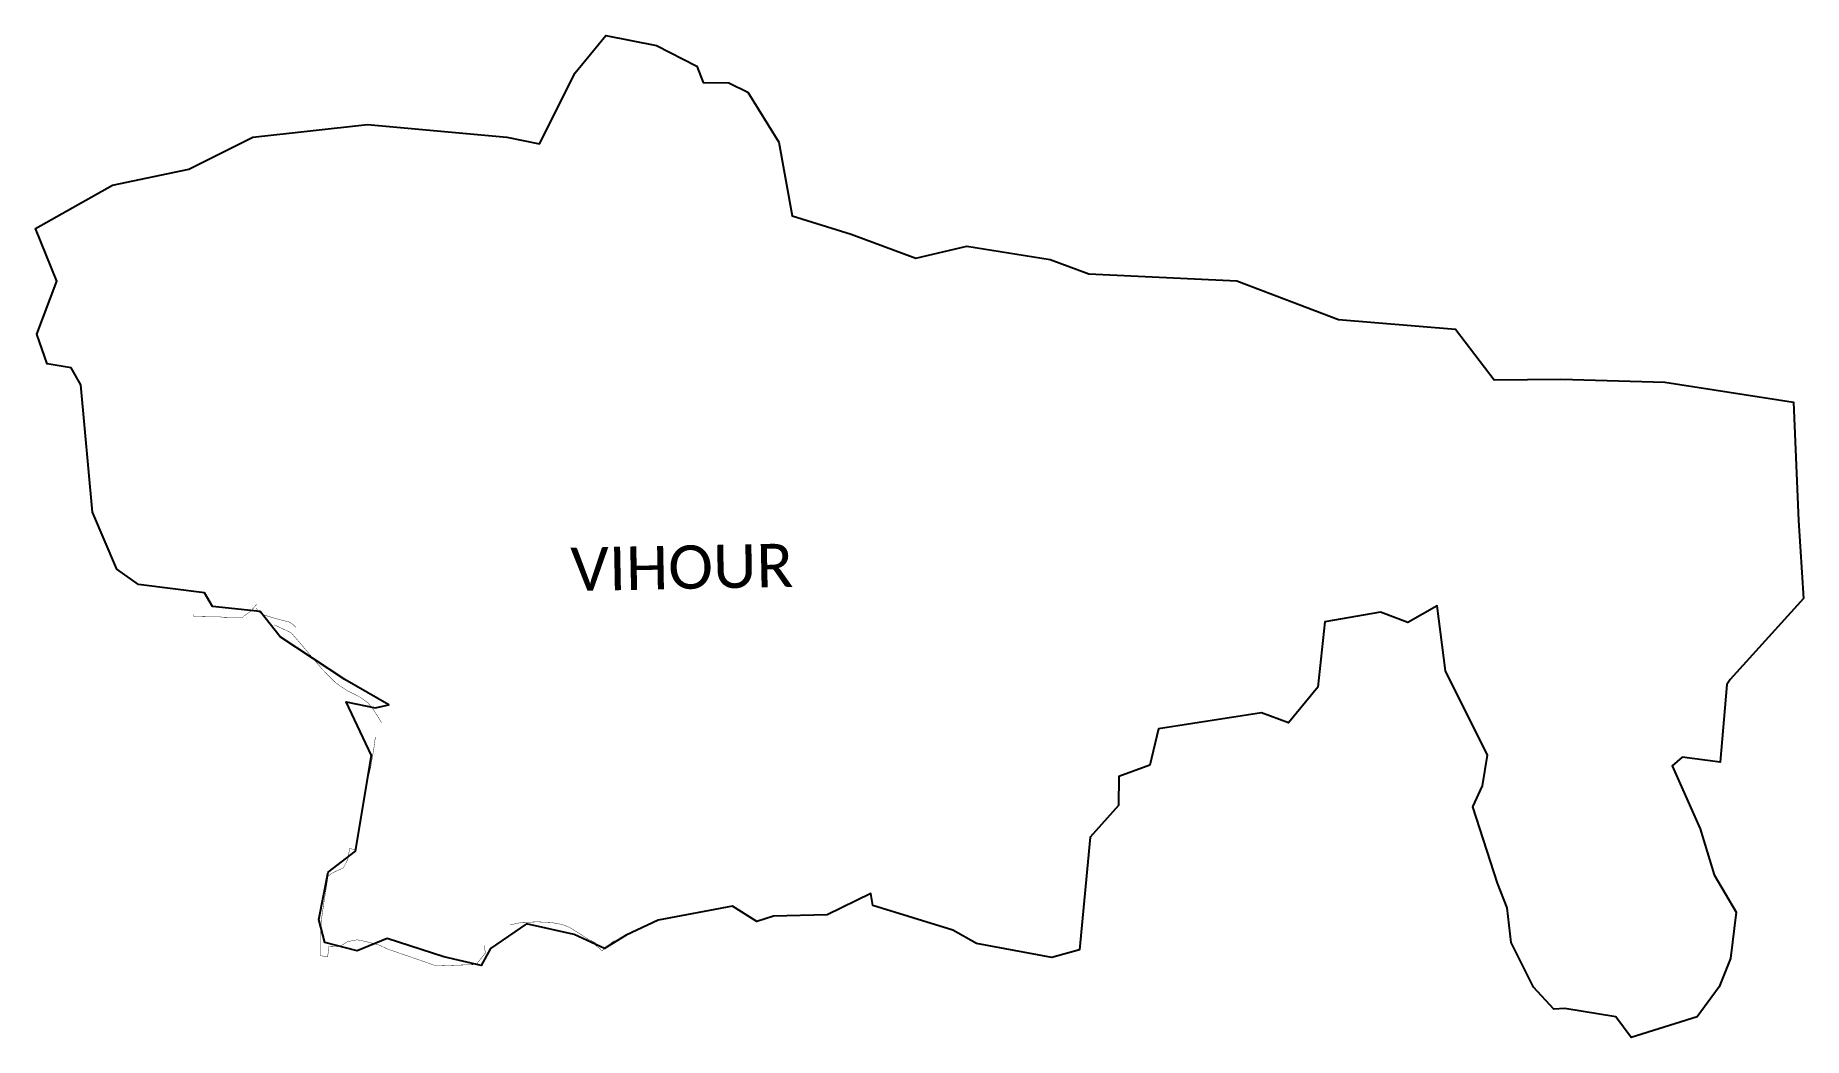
# Model space of a CAD drawing. Header units: metres. Extents: x 281090 to 285520, y 2029258 to 2031768.
import ezdxf

# ---------------------------------------------------------------- set-up
doc = ezdxf.new("R2010")
doc.units = ezdxf.units.M
for name, color, linetype in [('SEAWALL', 170, 'Continuous'), ('village', 3, 'Continuous'), ('VILLAGE NAME', 250, 'Continuous')]:
    doc.layers.add(name, color=color, linetype=linetype)
doc.styles.get("Standard").update_dxf_attribs({"font": 'simplex.shx'})

msp = doc.modelspace()

# ---------------------------------------------------------------- linework, layer by layer
at = {"layer": 'SEAWALL', "color": 30, "const_width": 1, "flags": 128}
for points in [[(281485.8, 2030318.3), (281486, 2030313.9), (281488, 2030313.7), (281490.7, 2030313.1), (281512.5, 2030312.5), (281535, 2030312.2), (281552.3, 2030311.9), (281557.9, 2030311.4), (281563.4, 2030310.9), (281591.8, 2030310.4), (281608.9, 2030310.8), (281611.6, 2030313.6), (281616, 2030316.8), (281623.7, 2030322.4), (281629, 2030326), (281637.2, 2030335.6), (281644.4, 2030343.7)], [(281643.9, 2030334.6), (281645.8, 2030328.1), (281647.8, 2030325.6), (281655.2, 2030320.1), (281658.5, 2030318.1), (281674.8, 2030312.7), (281709.9, 2030302.9), (281720.2, 2030300.7), (281724.8, 2030299.6), (281728.1, 2030297.9), (281735, 2030292.7), (281738.8, 2030289.5), (281742.3, 2030285.9)], [(281688.5, 2030291.9), (281730.4, 2030272.3), (281751, 2030248.5), (281808.5, 2030180.7), (281841.1, 2030147.6), (281869, 2030128.3), (281903, 2030110.9), (281922.3, 2030097.4), (281937.7, 2030078.1), (281952.3, 2030054.8), (281957.2, 2030046.7)], [(281942.2, 2030011), (281940.6, 2030005.3), (281937.5, 2029981.4), (281929.6, 2029934.8), (281915.7, 2029874.4), (281907.2, 2029816.5), (281892, 2029729.3), (281876.8, 2029731.6), (281872.7, 2029705.8), (281861.3, 2029683.5), (281832.9, 2029670.3), (281823, 2029662.6), (281818.3, 2029633), (281812.7, 2029598.6), (281806.2, 2029552.8), (281804.3, 2029520.9), (281804.1, 2029463.4), (281822.2, 2029461), (281824.3, 2029485.8), (281842.2, 2029486.5), (281849.1, 2029486.6), (281852.3, 2029486.6), (281872.1, 2029498.8), (281877.3, 2029499.8), (281883.5, 2029500.9), (281896.2, 2029503.3), (281909.8, 2029500.5), (281924.3, 2029497.2), (281949.7, 2029490.7), (281973.9, 2029479.5), (281997.1, 2029471.5), (282031.3, 2029459.8), (282056, 2029451.2), (282081, 2029442.5), (282094.1, 2029437.9), (282149.9, 2029439.9), (282194, 2029441.4), (282217.5, 2029470.8), (282214, 2029484.6), (282215.3, 2029489)], [(282279.3, 2029540.8), (282308.3, 2029546.9), (282347.7, 2029548.2), (282382.2, 2029546.8), (282410.9, 2029541.3), (282428.6, 2029534), (282458, 2029515.7), (282475.9, 2029504), (282492.2, 2029496.1), (282489.4, 2029492.5), (282505.3, 2029479.9), (282506.5, 2029477.2), (282507.6, 2029476), (282510, 2029475.8), (282511.5, 2029477.3), (282512.6, 2029479), (282516.2, 2029481.6), (282520.2, 2029483.3), (282522, 2029485.7), (282524, 2029489.6), (282530.3, 2029493.7), (282540.8, 2029502.3)]]:
    msp.add_lwpolyline(points, dxfattribs=at)
at = {"layer": 'village', "color": 3, "true_color": 0x00ff00}
msp.add_polyline3d([(284715, 2029889.2, 0), (284727.6, 2029965.4, 0), (284622.5, 2030176.7, 0), (284601.6, 2030339.7, 0), (284527.9, 2030297.8, 0), (284459.5, 2030323.9, 0), (284319.7, 2030299.9, 0), (284302.6, 2030136.1, 0), (284229.2, 2030046.6, 0), (284161, 2030071.5, 0), (283903.3, 2030031.3, 0), (283881.6, 2029940.3, 0), (283803.8, 2029912.2, 0), (283803.4, 2029839.4, 0), (283732, 2029760.4, 0), (283705.4, 2029478.1, 0), (283636.2, 2029458.8, 0), (283447.2, 2029493.9, 0), (283388.4, 2029527.5, 0), (283188.1, 2029588.9, 0), (283182.8, 2029619, 0), (283073, 2029566, 0), (282938.9, 2029562.8, 0), (282896.8, 2029548.9, 0), (282836.3, 2029587.6, 0), (282649.7, 2029552.2, 0), (282569.8, 2029515.3, 0), (282515.7, 2029481.8, 0), (282439.3, 2029516.7, 0), (282320.2, 2029543.7, 0), (282229.6, 2029481.8, 0), (282206.2, 2029438.6, 0), (282113.1, 2029461, 0), (281971.1, 2029506.2, 0), (281895.6, 2029475.8, 0), (281814.9, 2029496.4, 0), (281800.2, 2029553.8, 0), (281822.9, 2029672.3, 0), (281892, 2029725.1, 0), (281931.6, 2029965.2, 0), (281868.5, 2030099.4, 0), (281941.2, 2030084.6, 0), (281975.5, 2030092.1, 0), (281865, 2030155.6, 0), (281702.6, 2030261.9, 0), (281653, 2030325.8, 0), (281533.7, 2030337.7, 0), (281513.7, 2030371.9, 0), (281348.4, 2030392.9, 0), (281294.1, 2030431.8, 0), (281232.5, 2030574.6, 0), (281203.2, 2030893.2, 0), (281179.1, 2030935.7, 0), (281119.2, 2030945.8, 0), (281093.5, 2031020.3, 0), (281143.6, 2031153, 0), (281089.7, 2031284.5, 0), (281283, 2031393.1, 0), (281474.5, 2031433.1, 0), (281634.3, 2031513.4, 0), (281922.1, 2031544.9, 0), (282270.9, 2031513.4, 0), (282352.4, 2031496.5, 0), (282442.1, 2031674.8, 0), (282519.2, 2031768.3, 0), (282645.7, 2031743.2, 0), (282747, 2031691.3, 0), (282763, 2031650.1, 0), (282826.9, 2031649.3, 0), (282874.3, 2031626, 0), (282952.3, 2031500.8, 0), (282985.7, 2031316.2, 0), (283133.1, 2031270.7, 0), (283295.8, 2031210, 0), (283423.4, 2031240.1, 0), (283632, 2031206.6, 0), (283728.9, 2031170.9, 0), (284099.5, 2031153.7, 0), (284354.7, 2031056.7, 0), (284647.8, 2031032.5, 0), (284744.3, 2030905.5, 0), (284911, 2030907.2, 0), (285171.6, 2030900.2, 0), (285494.2, 2030850.1, 0), (285506.7, 2030553.6, 0), (285519.6, 2030358, 0), (285335.2, 2030155.6, 0), (285327.4, 2030142.4, 0), (285310.4, 2029948.2, 0), (285215, 2029960.6, 0), (285189.9, 2029939.1, 0), (285260.3, 2029780.9, 0), (285295.3, 2029666.3, 0), (285350.4, 2029572.6, 0), (285336.7, 2029456.4, 0), (285308, 2029385.7, 0), (285252.9, 2029310.8, 0), (285087.8, 2029258.3, 0), (285049, 2029310, 0), (284921.7, 2029331.6, 0), (284893.6, 2029329.2, 0), (284842.7, 2029384.4, 0), (284786.9, 2029496.4, 0), (284777.1, 2029583.5, 0), (284752.6, 2029645.4, 0), (284690.7, 2029836.3, 0)], close=True, dxfattribs=at)

# ---------------------------------------------------------------- texts
at = {"layer": 'VILLAGE NAME', "insert": (282429.5, 2030485.3), "char_height": 108.748, "attachment_point": 1, "rotation": 1.1028}
msp.add_mtext_dynamic_manual_height_columns('{\\fCalibri|b0|i0|c0|p34;VIHOUR}', width=726.929, gutter_width=543.7, heights=[0], dxfattribs=at)

doc.saveas('drawing.dxf')
